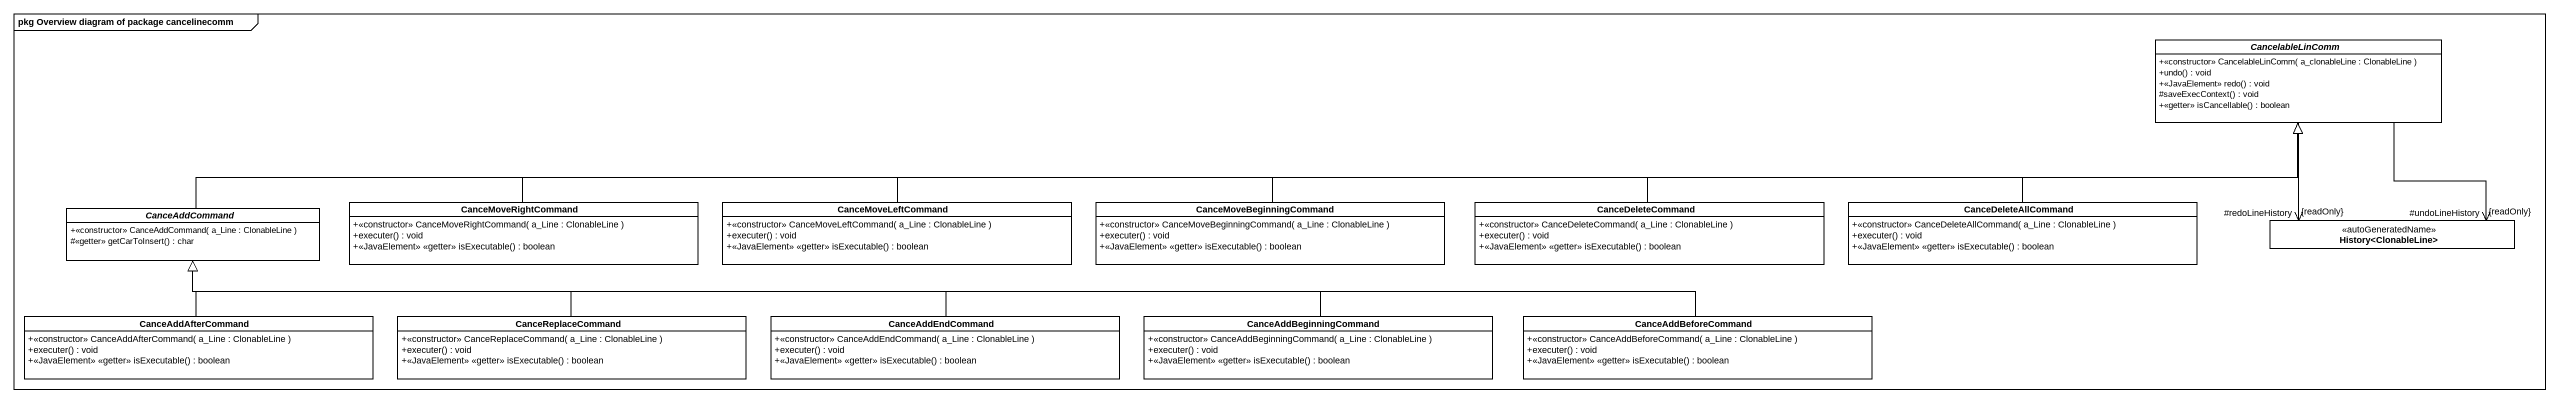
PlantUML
@startuml
mainframe pkg Overview diagram of package cancelinecomm
hide circle
hide empty members
skinparam classAttributeIconSize 0
abstract class CancelableLinComm {
  +<<constructor>> CancelableLinComm( a_clonableLine : ClonableLine )
  +undo() : void
  +<<JavaElement>> redo() : void
  #saveExecContext() : void
  +<<getter>> isCancellable() : boolean
}
class CanceMoveRightCommand {
  +<<constructor>> CanceMoveRightCommand( a_Line : ClonableLine )
  +executer() : void
  +<<JavaElement>> <<getter>> isExecutable() : boolean
}
class CanceMoveLeftCommand {
  +<<constructor>> CanceMoveLeftCommand( a_Line : ClonableLine )
  +executer() : void
  +<<JavaElement>> <<getter>> isExecutable() : boolean
}
class CanceMoveBeginningCommand {
  +<<constructor>> CanceMoveBeginningCommand( a_Line : ClonableLine )
  +executer() : void
  +<<JavaElement>> <<getter>> isExecutable() : boolean
}
class CanceDeleteCommand {
  +<<constructor>> CanceDeleteCommand( a_Line : ClonableLine )
  +executer() : void
  +<<JavaElement>> <<getter>> isExecutable() : boolean
}
class CanceDeleteAllCommand {
  +<<constructor>> CanceDeleteAllCommand( a_Line : ClonableLine )
  +executer() : void
  +<<JavaElement>> <<getter>> isExecutable() : boolean
}
abstract class CanceAddCommand {
  +<<constructor>> CanceAddCommand( a_Line : ClonableLine )
  #<<getter>> getCarToInsert() : char
}
interface "History<ClonableLine>" as History_ClonableLine <<autoGeneratedName>>
class CanceAddAfterCommand {
  +<<constructor>> CanceAddAfterCommand( a_Line : ClonableLine )
  +executer() : void
  +<<JavaElement>> <<getter>> isExecutable() : boolean
}
class CanceReplaceCommand {
  +<<constructor>> CanceReplaceCommand( a_Line : ClonableLine )
  +executer() : void
  +<<JavaElement>> <<getter>> isExecutable() : boolean
}
class CanceAddEndCommand {
  +<<constructor>> CanceAddEndCommand( a_Line : ClonableLine )
  +executer() : void
  +<<JavaElement>> <<getter>> isExecutable() : boolean
}
class CanceAddBeginningCommand {
  +<<constructor>> CanceAddBeginningCommand( a_Line : ClonableLine )
  +executer() : void
  +<<JavaElement>> <<getter>> isExecutable() : boolean
}
class CanceAddBeforeCommand {
  +<<constructor>> CanceAddBeforeCommand( a_Line : ClonableLine )
  +executer() : void
  +<<JavaElement>> <<getter>> isExecutable() : boolean
}
CanceMoveRightCommand -right-|> CancelableLinComm
CanceMoveLeftCommand -right-|> CancelableLinComm
CanceMoveBeginningCommand -right-|> CancelableLinComm
CanceDeleteCommand -right-|> CancelableLinComm
CanceDeleteAllCommand -right-|> CancelableLinComm
CanceAddCommand -right-|> CancelableLinComm
History_ClonableLine "#redoLineHistory\n{readOnly}" <-up- CancelableLinComm
History_ClonableLine "#undoLineHistory\n{readOnly}" <-up- CancelableLinComm
CanceAddAfterCommand -up-|> CanceAddCommand
CanceReplaceCommand -left-|> CanceAddCommand
CanceAddEndCommand -left-|> CanceAddCommand
CanceAddBeginningCommand -left-|> CanceAddCommand
CanceAddBeforeCommand -left-|> CanceAddCommand
@enduml
